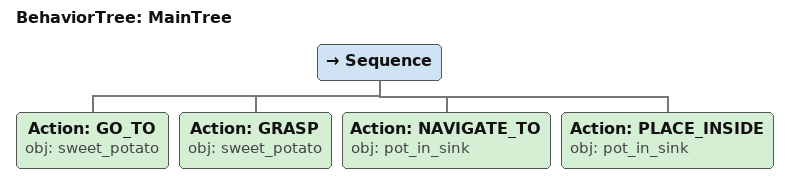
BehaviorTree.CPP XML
<root main_tree_to_execute="MainTree">
  <BehaviorTree ID="MainTree">
    <Sequence>
      <!-- Go to sweet_potato -->
      <Action ID="GO_TO" obj="sweet_potato" />
      <!-- Grasp sweet_potato -->
      <Action ID="GRASP" obj="sweet_potato" />
      <!-- Navigate to pot_in_sink -->
      <Action ID="NAVIGATE_TO" obj="pot_in_sink" />
      <!-- Place inside pot_in_sink -->
      <Action ID="PLACE_INSIDE" obj="pot_in_sink" />
    </Sequence>
  </BehaviorTree>
</root>
